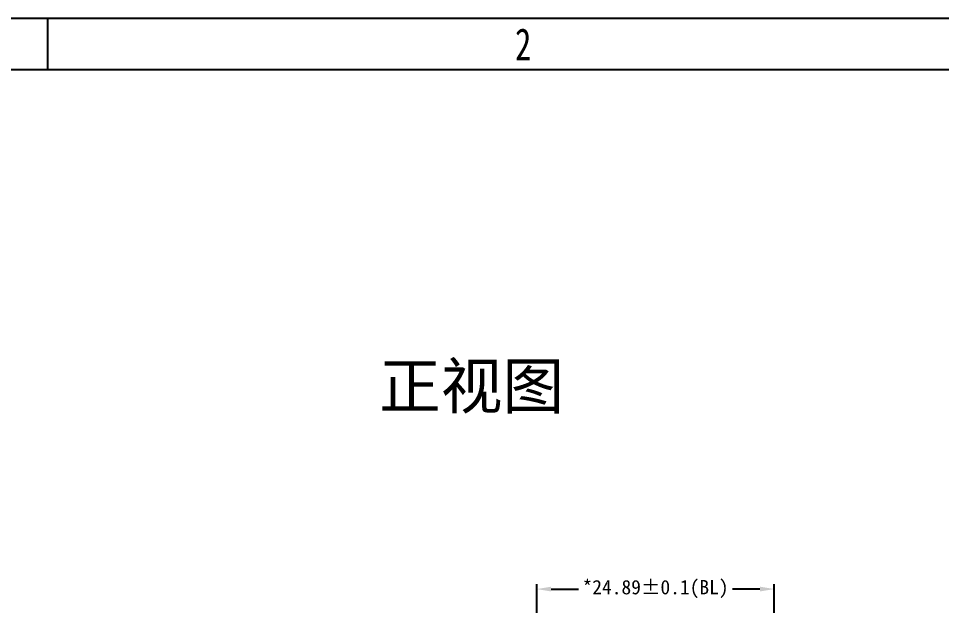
# Model space of a CAD drawing. Header units: millimetres. Extents: x 5467 to 5866, y -625 to -343.
# Drawn here: x 5563.5 to 5660.3, y -404.4 to -342.8 of the extents above; entities that cross this region are included whole.
import ezdxf

# ---------------------------------------------------------------- set-up
doc = ezdxf.new("R2010")
doc.units = ezdxf.units.MM
doc.header["$LTSCALE"] = 2
doc.layers.add('', color=7, linetype='Continuous')
doc.layers.add('BL', color=7, linetype='Continuous')
doc.styles.get("Standard").update_dxf_attribs({"font": 'txt', "bigfont": 'gbcbig.shx'})
doc.styles.add('宋', font='')
doc.styles.add('宋体', font='')
doc.styles.add('标题', font='simhei.ttf')
doc.styles.get('宋').set_extended_font_data('SimSun')
doc.styles.get('宋体').set_extended_font_data('NSimSun')
doc.dimstyles.new('ISO-25$0', dxfattribs={"dimtxt": 1.5, "dimasz": 1.5, "dimexe": 0.5, "dimexo": 0.3, "dimgap": 0.3, "dimtad": 0, "dimzin": 1, "dimdsep": 46, "dimtxsty": 'Standard', "dimcen": 2.5, "dimclrd": 3, "dimclre": 3, "dimclrt": 3, "dimadec": 0, "dimazin": 0, "dimtfac": 1, "dimtmove": 0, "dimatfit": 3, "dimfxl": 1, "dimlwd": -1, "dimarcsym": 0})

# ---------------------------------------------------------------- blocks, each defined once
blk = doc.blocks.new('*D10')
at = {"layer": 'BL', "color": 3, "lineweight": -2}
for p, q in [((5617.863, -424.212), (5617.863, -402.14)), ((5642.752, -423.928), (5642.752, -402.14))]:
    blk.add_line(p, q, dxfattribs=at)
at = {"layer": 'BL', "color": 3}
for p, q in [((5619.363, -402.64), (5622.235, -402.64)), ((5641.252, -402.64), (5638.38, -402.64))]:
    blk.add_line(p, q, dxfattribs=at)
for points in [[(5619.363, -402.39), (5619.363, -402.89), (5617.863, -402.64)], [(5641.252, -402.39), (5641.252, -402.89), (5642.752, -402.64)]]:
    blk.add_solid(points, dxfattribs=at)
at = {"layer": 'Defpoints', "color": 0}
for p in [(5642.752, -402.64), (5617.863, -424.512), (5642.752, -424.228)]:
    blk.add_point(p, dxfattribs=at)
at = {"layer": 'BL', "color": 3, "insert": (5630.308, -402.64), "char_height": 1.5, "attachment_point": 5, "style": '宋'}
blk.add_mtext('*24.89±0.1(BL)', dxfattribs=at)

msp = doc.modelspace()

# ---------------------------------------------------------------- linework, layer by layer
at = {"layer": ''}
msp.add_line((5566.586, -342.842), (5566.586, -348.217), dxfattribs=at)
for p, q in [((5865.894, -342.842), (5466.817, -342.842)), ((5860.519, -348.217), (5472.192, -348.217))]:
    msp.add_line(p, q)

# ---------------------------------------------------------------- texts
at = {"layer": '', "color": 0, "style": '宋体', "width": 0.75}
msp.add_text('2', height=3.359, dxfattribs=at).set_placement((5615.576, -347.234))
at = {"insert": (5601.323, -378.984), "char_height": 4.74282, "width": 86.0387, "attachment_point": 1, "style": '标题'}
msp.add_mtext('{\\fSimHei|b0|i0|c134|p2;正视图}', dxfattribs=at)

# ---------------------------------------------------------------- dimensions: what is measured, and where the dimension line sits
at = {"layer": 'BL', "color": 2}
dim = msp.add_linear_dim(base=(5642.752, -402.64), p1=(5617.863, -424.512), p2=(5642.752, -424.228), dimstyle='ISO-25$0', override={"dimpost": '*<>(BL)', "dimtxsty": '宋', "dimtol": 1, "dimtp": 0.1, "dimtm": 0.1}, dxfattribs=at)
dim.commit()
dim.dimension.update_dxf_attribs({"geometry": '*D10', "text_midpoint": (5630.308, -402.64)})

doc.saveas('drawing.dxf')
